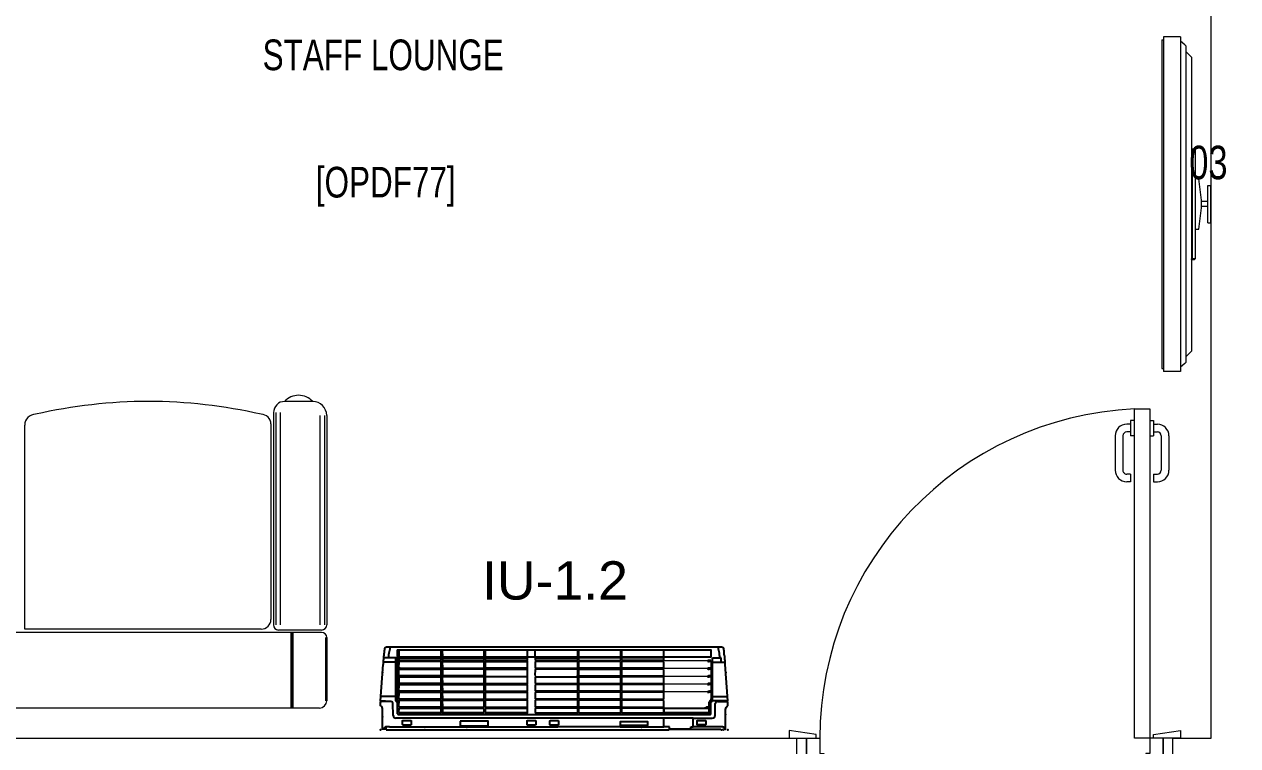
# Model space of a CAD drawing. Header units: millimetres. Extents: x -160614 to 59925, y -157025 to 0.
# Drawn here: x -66727 to -63562, y -96466 to -94583 of the extents above; entities that cross this region are included whole.
import ezdxf

# ---------------------------------------------------------------- set-up
doc = ezdxf.new("R2010")
doc.units = ezdxf.units.MM
doc.header["$LTSCALE"] = 8
doc.layers.get('0').update_dxf_attribs({"color": 9, "lineweight": 5})
for name, color, linetype, lineweight in [('72_EGR_BASE_TEXT', 9, 'Continuous', 5), ('72_EGR_EQP_TAG', 9, 'Continuous', 5), ('LOADING', 9, 'Continuous', 5), ('Walls', 9, 'Continuous', 5), ('Wooden Joinery', 9, 'Continuous', 5)]:
    doc.layers.add(name, color=color, linetype=linetype, lineweight=lineweight)
for name, color, linetype in [('A-EXH', 1, 'Continuous'), ('A-Wall-cmu-patt', 9, 'Continuous'), ('DVM_INDOOR', 9, 'Continuous'), ('DVM_UNIT_BP', 9, 'Continuous'), ('DVM_UNIT_DP', 9, 'Continuous'), ('DVM_UNIT_LP', 9, 'Continuous'), ('TME-NON MEDICAL FURNITURE', 9, 'Continuous')]:
    doc.layers.add(name, color=color, linetype=linetype)
doc.layers.get('0').off()
doc.layers.get('0').freeze()
doc.styles.add('ARIAL', font='arial.ttf')
doc.styles.add('X3G_ENTITY_257CFD', font='swisscl.ttf', dxfattribs={"height": 200})
doc.styles.add('X3G_ENTITY_9EC9', font='swisscl.ttf', dxfattribs={"height": 0.2})
doc.styles.add('X3G_ENTITY_9F38', font='swisscl.ttf', dxfattribs={"height": 0.2})

# ---------------------------------------------------------------- blocks, each defined once
blk = doc.blocks.new('mmmm')
at = {"layer": 'DVM_INDOOR', "color": 0}
for p, q in [((118.976, -9.253), (118.9859, -9.2529)), ((118.9859, -9.2529), (118.9859, -9.2549)), ((118.9859, -9.2549), (118.9879, -9.2548)), ((118.9859, -9.2775), (118.9859, -9.2549)), ((118.9879, -9.2529), (119.0741, -9.259)), ((118.9879, -9.2548), (118.9879, -9.2529)), ((118.9879, -9.2548), (118.9879, -9.2648)), ((118.9979, -9.2891), (118.9979, -9.2551)), ((118.9199, -9.2661), (118.9184, -9.2661)), ((118.9184, -9.2661), (118.9184, -9.938)), ((118.9199, -9.2661), (118.9254, -9.266)), ((118.9258, -9.2739), (118.9256, -9.2679)), ((118.9258, -9.2739), (118.9258, -9.6742)), ((118.9527, -9.283), (118.9809, -9.2825)), ((118.9859, -9.2648), (118.9879, -9.2648)), ((119.0795, -9.289), (119.0797, -9.2602)), ((119.09, -9.2892), (119.0901, -9.2615)), ((119.1145, -9.2751), (119.1107, -9.2751)), ((119.115, -10.0634), (119.1149, -9.2675)), ((118.9464, -9.9264), (118.9464, -9.2895)), ((118.9554, -9.2944), (118.9554, -10.0365)), ((118.9564, -9.2934), (118.9844, -9.2931)), ((118.9589, -9.3963), (118.9589, -9.2975)), ((118.9596, -9.2968), (118.9695, -9.2969)), ((118.9698, -9.2975), (118.9701, -9.3962)), ((118.9724, -9.3963), (118.9724, -9.2975)), ((118.9731, -9.2968), (118.9889, -9.2969)), ((118.9879, -9.2891), (119.09, -9.2892)), ((118.9892, -9.2891), (118.9895, -9.3961)), ((118.9893, -9.2923), (118.9925, -9.2923)), ((118.9919, -9.3963), (118.9919, -9.2975)), ((119.0073, -9.2923), (118.9924, -9.2923)), ((118.9926, -9.2968), (119.0073, -9.2969)), ((119.0077, -9.2975), (119.008, -9.3961)), ((119.008, -9.293), (119.0079, -9.2969)), ((119.0083, -9.301), (119.0098, -9.301)), ((119.0102, -9.293), (119.0102, -9.2961)), ((119.0102, -9.3963), (119.0102, -9.2975)), ((119.0255, -9.2923), (119.0107, -9.2923)), ((119.0109, -9.2968), (119.0256, -9.2969)), ((119.026, -9.2975), (119.0263, -9.3962)), ((119.0262, -9.293), (119.0262, -9.2969)), ((119.0265, -9.301), (119.0284, -9.301)), ((119.0287, -9.3963), (119.0287, -9.2975)), ((119.0288, -9.293), (119.0288, -9.2961)), ((119.0293, -9.2969), (119.0439, -9.2969)), ((119.044, -9.2923), (119.0294, -9.2923)), ((119.0445, -9.2975), (119.0446, -9.3962)), ((119.0446, -9.293), (119.0446, -9.2969)), ((119.045, -9.301), (119.0465, -9.301)), ((119.0469, -9.293), (119.0469, -9.2961)), ((119.047, -9.3963), (119.0471, -9.2971)), ((119.0624, -9.2923), (119.0474, -9.2923)), ((119.0476, -9.2968), (119.0621, -9.2968)), ((119.0628, -9.2975), (119.063, -9.3963)), ((119.0631, -9.293), (119.0631, -9.2969)), ((119.0634, -9.301), (119.065, -9.301)), ((119.0653, -9.293), (119.0653, -9.2961)), ((119.0657, -9.2975), (119.0654, -9.3962)), ((119.066, -9.2968), (119.0808, -9.2969)), ((119.0807, -9.2923), (119.0661, -9.2923)), ((119.0813, -9.3962), (119.0814, -9.2973)), ((119.0814, -9.293), (119.0814, -9.2969)), ((119.0817, -9.301), (119.0833, -9.301)), ((119.0836, -9.2975), (119.0834, -9.2993)), ((119.0838, -9.293), (119.0895, -9.293)), ((119.0838, -9.2961), (119.0838, -9.293)), ((119.0838, -9.2971), (119.0838, -9.2961)), ((119.0895, -9.2961), (119.0838, -9.2961)), ((119.0838, -9.3963), (119.0839, -9.297)), ((119.0843, -9.2968), (119.0886, -9.2968)), ((119.0894, -9.2975), (119.0894, -9.2892)), ((119.0894, -9.2975), (119.0895, -9.3962)), ((119.0925, -9.2969), (119.1069, -9.2969)), ((118.9596, -9.3969), (118.9694, -9.3969)), ((118.9731, -9.3969), (118.9888, -9.3968)), ((118.9926, -9.3969), (119.0073, -9.3968)), ((119.0109, -9.3969), (119.0256, -9.3968)), ((119.0294, -9.3969), (119.0439, -9.3968)), ((119.0477, -9.3969), (119.0623, -9.3969)), ((119.0661, -9.3969), (119.0807, -9.3968)), ((119.0845, -9.3969), (119.0888, -9.3969)), ((119.093, -9.3969), (119.1074, -9.3968)), ((118.9589, -9.4983), (118.9589, -9.4003)), ((118.9694, -9.3998), (118.9596, -9.3998)), ((118.9701, -9.4005), (118.9701, -9.4982)), ((118.9724, -9.4005), (118.9724, -9.4982)), ((118.9888, -9.3997), (118.9731, -9.3998)), ((118.9895, -9.4003), (118.9895, -9.4982)), ((118.9919, -9.4005), (118.9919, -9.4982)), ((119.0073, -9.3997), (118.9926, -9.3998)), ((119.008, -9.4003), (119.008, -9.4982)), ((119.0102, -9.4005), (119.0103, -9.4982)), ((119.0256, -9.3997), (119.0109, -9.3998)), ((119.0263, -9.4003), (119.0263, -9.4982)), ((119.0287, -9.4005), (119.0287, -9.4982)), ((119.0439, -9.3997), (119.0294, -9.3998)), ((119.0446, -9.4983), (119.0446, -9.4003)), ((119.047, -9.4982), (119.047, -9.4005)), ((119.0623, -9.3998), (119.0477, -9.3998)), ((119.063, -9.4984), (119.063, -9.4004)), ((119.0654, -9.4005), (119.0654, -9.4982)), ((119.0807, -9.3997), (119.0661, -9.3998)), ((119.0814, -9.4003), (119.0813, -9.4983)), ((119.0837, -9.4982), (119.0838, -9.4005)), ((119.0888, -9.3998), (119.0845, -9.3998)), ((119.0895, -9.4004), (119.0894, -9.4983)), ((119.1074, -9.3997), (119.093, -9.3998)), ((118.9589, -9.6014), (118.9589, -9.5025)), ((118.9596, -9.4989), (118.9694, -9.4989)), ((118.9694, -9.5018), (118.9596, -9.5018)), ((118.9701, -9.5025), (118.9701, -9.6015)), ((118.9724, -9.5025), (118.9724, -9.6014)), ((118.9731, -9.4989), (118.9888, -9.4988)), ((118.9888, -9.5017), (118.9731, -9.5018)), ((118.9895, -9.5023), (118.9896, -9.6014)), ((118.9919, -9.5025), (118.9919, -9.6014)), ((118.9926, -9.4989), (119.0073, -9.4988)), ((119.0073, -9.5017), (118.9926, -9.5018)), ((119.008, -9.5023), (119.008, -9.6014)), ((119.0102, -9.5025), (119.0103, -9.6014)), ((119.0109, -9.4989), (119.0256, -9.4988)), ((119.0256, -9.5017), (119.0109, -9.5018)), ((119.0263, -9.5023), (119.0262, -9.6014)), ((119.0287, -9.5025), (119.0288, -9.6014)), ((119.0294, -9.4989), (119.0439, -9.4988)), ((119.0439, -9.5017), (119.0294, -9.5018)), ((119.0447, -9.6014), (119.0446, -9.5023)), ((119.0477, -9.4989), (119.0623, -9.4989)), ((119.0622, -9.5017), (119.0478, -9.5018)), ((119.0629, -9.5023), (119.0629, -9.6013)), ((119.0654, -9.6014), (119.0654, -9.5025)), ((119.0661, -9.4989), (119.0806, -9.4989)), ((119.0806, -9.5017), (119.0661, -9.5018)), ((119.0813, -9.5023), (119.0813, -9.6015)), ((119.0837, -9.5024), (119.0838, -9.6015)), ((119.0844, -9.4988), (119.0887, -9.4988)), ((119.0887, -9.5017), (119.0844, -9.5017)), ((119.0894, -9.5023), (119.0894, -9.6013)), ((119.093, -9.4989), (119.1074, -9.4988)), ((119.1077, -9.5019), (119.093, -9.5018)), ((118.9589, -9.6214), (118.9589, -9.7204)), ((118.9596, -9.602), (118.9694, -9.602)), ((118.9596, -9.6208), (118.9694, -9.6208)), ((118.9701, -9.7204), (118.9701, -9.6214)), ((118.9701, -9.7204), (118.9701, -9.6214)), ((118.9724, -9.7204), (118.9724, -9.6215)), ((118.9731, -9.6021), (118.9888, -9.602)), ((118.9731, -9.6208), (118.9888, -9.6208)), ((118.9895, -9.7206), (118.9896, -9.6215)), ((118.9919, -9.7204), (118.9919, -9.6215)), ((118.9926, -9.6021), (119.0073, -9.602)), ((118.9926, -9.6208), (119.0073, -9.6209)), ((119.008, -9.7205), (119.008, -9.6214)), ((119.0102, -9.7204), (119.0103, -9.6215)), ((119.011, -9.602), (119.0255, -9.602)), ((119.011, -9.6208), (119.0255, -9.6209)), ((119.0263, -9.7205), (119.0262, -9.6215)), ((119.0288, -9.6214), (119.0287, -9.7204)), ((119.0295, -9.6021), (119.044, -9.602)), ((119.0295, -9.6208), (119.044, -9.6208)), ((119.0447, -9.6214), (119.0446, -9.7205)), ((119.0478, -9.6021), (119.0623, -9.6021)), ((119.0478, -9.6207), (119.0623, -9.6208)), ((119.0629, -9.7205), (119.0629, -9.6215)), ((119.0654, -9.6214), (119.0654, -9.7203)), ((119.0661, -9.6021), (119.0807, -9.602)), ((119.0661, -9.6208), (119.0807, -9.6208)), ((119.0813, -9.7205), (119.0813, -9.6214)), ((119.0837, -9.7204), (119.0838, -9.6214)), ((119.0845, -9.6021), (119.0887, -9.6021)), ((119.0845, -9.6208), (119.0887, -9.6208)), ((119.0894, -9.7205), (119.0894, -9.6215)), ((119.0929, -9.6023), (119.1074, -9.6022)), ((119.0929, -9.6206), (119.1074, -9.6206)), ((118.9258, -9.8224), (118.9258, -9.6742)), ((118.9589, -9.7246), (118.9589, -9.8225)), ((118.9694, -9.7211), (118.9596, -9.7211)), ((118.9596, -9.7239), (118.9694, -9.7239)), ((118.9701, -9.8224), (118.9701, -9.7246)), ((118.9701, -9.8224), (118.9701, -9.7246)), ((118.9724, -9.8224), (118.9724, -9.7246)), ((118.9888, -9.7211), (118.9731, -9.7211)), ((118.9731, -9.7239), (118.9888, -9.724)), ((118.9895, -9.8226), (118.9895, -9.7247)), ((118.9919, -9.8224), (118.9919, -9.7246)), ((119.0073, -9.7211), (118.9926, -9.7211)), ((118.9926, -9.7239), (119.0073, -9.724)), ((119.008, -9.8225), (119.008, -9.7246)), ((119.0102, -9.8224), (119.0103, -9.7246)), ((119.0256, -9.7211), (119.0109, -9.7211)), ((119.0109, -9.7239), (119.0256, -9.724)), ((119.0263, -9.8225), (119.0263, -9.7246)), ((119.0287, -9.7246), (119.0287, -9.8224)), ((119.0439, -9.7211), (119.0294, -9.7211)), ((119.0294, -9.7239), (119.0439, -9.724)), ((119.0446, -9.7245), (119.0446, -9.8225)), ((119.047, -9.7246), (119.047, -9.8224)), ((119.0477, -9.7239), (119.0623, -9.7239)), ((119.0622, -9.7211), (119.0478, -9.7211)), ((119.063, -9.7245), (119.063, -9.8224)), ((119.0654, -9.8224), (119.0654, -9.7246)), ((119.0806, -9.7211), (119.0661, -9.721)), ((119.0661, -9.7239), (119.0806, -9.724)), ((119.0814, -9.8225), (119.0813, -9.7245)), ((119.0837, -9.7246), (119.0838, -9.8224)), ((119.0887, -9.7211), (119.0844, -9.7211)), ((119.0844, -9.724), (119.0887, -9.724)), ((119.0895, -9.8224), (119.0894, -9.7246)), ((119.1077, -9.721), (119.093, -9.7211)), ((119.093, -9.7239), (119.1074, -9.724)), ((118.9184, -9.7858), (118.9184, -9.9307)), ((118.9258, -9.8224), (118.9258, -9.9264)), ((118.9589, -9.8266), (118.9589, -9.9253)), ((118.9694, -9.8231), (118.9596, -9.8231)), ((118.9596, -9.8259), (118.9694, -9.8259)), ((118.9698, -9.9253), (118.9701, -9.8266)), ((118.9698, -9.9253), (118.9701, -9.8266)), ((118.9724, -9.8266), (118.9724, -9.9253)), ((118.9888, -9.8231), (118.9731, -9.8231)), ((118.9731, -9.8259), (118.9888, -9.826)), ((118.9893, -9.9251), (118.9895, -9.8267)), ((118.9919, -9.8266), (118.992, -9.9251)), ((119.0073, -9.8231), (118.9926, -9.8231)), ((118.9926, -9.8259), (119.0073, -9.826)), ((119.0078, -9.9252), (119.008, -9.8267)), ((119.0102, -9.8266), (119.0104, -9.9251)), ((119.0256, -9.8231), (119.0109, -9.8231)), ((119.0109, -9.8259), (119.0256, -9.826)), ((119.026, -9.9251), (119.0263, -9.8266)), ((119.0287, -9.8266), (119.0288, -9.9251)), ((119.0439, -9.8232), (119.0294, -9.8231)), ((119.0294, -9.8259), (119.0439, -9.826)), ((119.0445, -9.9251), (119.0446, -9.8266)), ((119.047, -9.8266), (119.0472, -9.9251)), ((119.0623, -9.823), (119.0477, -9.8231)), ((119.0477, -9.8259), (119.0623, -9.8259)), ((119.0628, -9.9252), (119.063, -9.8266)), ((119.0657, -9.9253), (119.0654, -9.8266)), ((119.0807, -9.8232), (119.0661, -9.8231)), ((119.0661, -9.8259), (119.0807, -9.8261)), ((119.0812, -9.9251), (119.0813, -9.8266)), ((119.0839, -9.9251), (119.0838, -9.8265)), ((119.0888, -9.8231), (119.0845, -9.8231)), ((119.0845, -9.8259), (119.0888, -9.826)), ((119.0894, -9.9252), (119.0895, -9.8266)), ((119.1074, -9.8232), (119.093, -9.8231)), ((119.093, -9.8259), (119.1074, -9.826)), ((118.9184, -9.938), (118.9209, -9.9396)), ((118.9199, -9.9389), (118.9199, -10.0614)), ((118.9209, -9.9394), (118.9256, -9.9393)), ((118.9209, -9.9394), (118.9209, -9.9899)), ((118.9256, -9.9393), (118.9256, -9.9264)), ((118.9256, -9.9264), (118.9464, -9.9264)), ((118.9464, -9.9955), (118.9464, -9.9264)), ((118.9589, -10.0333), (118.9589, -9.9253)), ((118.9589, -9.9267), (118.9702, -9.9267)), ((118.9596, -9.926), (118.9695, -9.9259)), ((118.9702, -9.9267), (118.9702, -10.0334)), ((118.9731, -9.9262), (118.9886, -9.9258)), ((118.9927, -9.9258), (119.0075, -9.9258)), ((119.0111, -9.9258), (119.0253, -9.9258)), ((119.0296, -9.9258), (119.0437, -9.9258)), ((119.0478, -9.9258), (119.0621, -9.9258)), ((119.0664, -9.9258), (119.0805, -9.926)), ((119.0846, -9.9258), (119.0887, -9.9258)), ((119.0925, -9.9259), (119.1069, -9.9259)), ((118.9209, -9.9899), (118.9256, -9.99)), ((118.9256, -9.99), (118.9256, -9.9954)), ((118.9256, -9.9954), (118.9464, -9.9955)), ((118.9258, -10.0638), (118.9258, -9.9954)), ((118.9464, -9.9955), (118.9464, -10.0413)), ((118.9702, -10.0341), (118.9701, -10.0295)), ((118.9705, -10.0254), (118.9722, -10.0254)), ((118.9724, -10.0341), (118.9724, -10.0303)), ((119.008, -10.0377), (119.0079, -10.0339)), ((119.0083, -10.0297), (119.0098, -10.0297)), ((119.0262, -10.0377), (119.0262, -10.0339)), ((119.0265, -10.0297), (119.0284, -10.0297)), ((119.0446, -10.0377), (119.0446, -10.0339)), ((119.045, -10.0297), (119.0465, -10.0297)), ((119.0631, -10.0377), (119.0631, -10.0339)), ((119.0634, -10.0297), (119.065, -10.0297)), ((119.0814, -10.0377), (119.0814, -10.0339)), ((119.0817, -10.0297), (119.0833, -10.0297)), ((118.9527, -10.0478), (118.9809, -10.0483)), ((118.9564, -10.0375), (118.9844, -10.0377)), ((118.9596, -10.034), (118.9695, -10.0341)), ((118.9695, -10.0341), (118.9731, -10.0341)), ((118.9731, -10.0341), (118.9844, -10.0342)), ((118.9859, -10.0533), (118.9859, -10.0765)), ((118.9879, -10.0418), (119.09, -10.0416)), ((118.9879, -10.0533), (118.9879, -10.0418)), ((118.9879, -10.076), (118.9879, -10.0533)), ((118.9893, -10.0384), (118.9925, -10.0384)), ((119.0073, -10.0384), (118.9924, -10.0384)), ((118.9979, -10.0418), (118.9979, -10.0758)), ((119.0073, -10.0385), (119.0109, -10.0385)), ((119.0102, -10.0377), (119.0102, -10.0347)), ((119.0255, -10.0384), (119.0107, -10.0384)), ((119.0288, -10.0377), (119.0288, -10.0347)), ((119.044, -10.0384), (119.0294, -10.0384)), ((119.0469, -10.0377), (119.0469, -10.0347)), ((119.0624, -10.0384), (119.0474, -10.0384)), ((119.0653, -10.0377), (119.0653, -10.0347)), ((119.0807, -10.0384), (119.0661, -10.0384)), ((119.0795, -10.0418), (119.0795, -10.0667)), ((119.0795, -10.0626), (119.0896, -10.062)), ((119.0836, -10.0377), (119.0836, -10.0347)), ((119.0896, -10.062), (119.09, -10.0596)), ((119.09, -10.0416), (119.09, -10.0596)), ((119.09, -10.0596), (119.0972, -10.0587)), ((119.1107, -10.0558), (119.1145, -10.0557)), ((118.9184, -10.0667), (118.9184, -10.0642)), ((118.9209, -10.0704), (118.9192, -10.0688)), ((118.9212, -10.0704), (118.9212, -10.0729)), ((118.976, -10.0778), (118.9859, -10.0779)), ((118.9859, -10.076), (118.9879, -10.076)), ((118.9859, -10.0779), (118.9859, -10.076)), ((118.9879, -10.0779), (119.0741, -10.0719)), ((118.9879, -10.076), (118.9879, -10.0779)), ((119.0795, -10.0667), (119.0797, -10.0707))]:
    blk.add_line(p, q, dxfattribs=at)
at = {"layer": 'DVM_INDOOR', "color": 0, "lineweight": 0}
for p, q in [((119.0091, -10.0297), (119.0091, -9.9253)), ((119.0275, -10.0297), (119.0275, -9.9253)), ((119.0458, -10.0297), (119.0458, -9.9253)), ((119.0642, -10.0297), (119.0642, -9.9253)), ((119.0825, -10.0297), (119.0825, -9.9253))]:
    blk.add_line(p, q, dxfattribs=at)
at = {"layer": 'DVM_INDOOR', "color": 0}
for points in [[(118.9199, -9.2661), (118.9199, -9.2579), (118.9672, -9.2579, 0.126177), (118.972, -9.2567, 0.12288), (118.9756, -9.2534, -0.148162), (118.976, -9.253, 0.963175)], [(118.9301, -9.3246), (118.9301, -9.3064, -0.402614), (118.9312, -9.3052), (118.9397, -9.3052, -0.444927), (118.9409, -9.3064), (118.9409, -9.3246, -0.414234), (118.9397, -9.3257), (118.9312, -9.3257, -0.442551), (118.9301, -9.3246)], [(119.0922, -9.2933), (119.0922, -10.0375, 0.416565), (119.0933, -10.0386), (119.107, -10.0386, 0.414175), (119.1081, -10.0375), (119.1081, -9.2933, 0.414221), (119.107, -9.2923), (119.0933, -9.2923, 0.410074), (119.0922, -9.2933, 0.410074)], [(118.9301, -9.6205), (118.9301, -9.6023, -0.402614), (118.9312, -9.6012), (118.9397, -9.6012, -0.444927), (118.9409, -9.6023), (118.9409, -9.6205, -0.414234), (118.9397, -9.6217), (118.9312, -9.6217, -0.442551), (118.9301, -9.6205)], [(118.9299, -9.6744), (118.9299, -9.6565, -0.414214), (118.9314, -9.6549), (118.9393, -9.6549, -0.414209), (118.9409, -9.6565), (118.9409, -9.6744, -0.414214), (118.9393, -9.6759), (118.9314, -9.6759, -0.414219), (118.9299, -9.6744, 0.000008)], [(118.9303, -10.0245), (118.9303, -10.0063, -0.402614), (118.9314, -10.0052), (118.9399, -10.0052, -0.444927), (118.9411, -10.0063), (118.9411, -10.0245, -0.414234), (118.9399, -10.0257), (118.9314, -10.0257, -0.442551), (118.9303, -10.0245)], [(118.9199, -10.0694), (118.9199, -10.0729), (118.9672, -10.0729, -0.126177), (118.972, -10.0741, -0.12288), (118.9756, -10.0775, 0.141469), (118.976, -10.0778)]]:
    blk.add_lwpolyline(points, format="xyb", dxfattribs=at)
for points in [[(118.9394, -9.4424), (118.9279, -9.4424), (118.9279, -9.5084), (118.9394, -9.5084), (118.9394, -9.4424)], [(118.9294, -9.8234), (118.9384, -9.8234), (118.9384, -9.8875), (118.9288, -9.8875), (118.9288, -9.8234), (118.9294, -9.8234)]]:
    blk.add_lwpolyline(points, dxfattribs=at)
for centre, radius, start, end in [((118.9205, -9.2649), 0.00455, 45.592, 97.4615), ((118.9171, -9.2669), 0.00836, 6.8563, 39.8032), ((118.9129, -9.2679), 0.0127, 359.9693, 8.9907), ((118.9529, -9.2895), 0.0065, 91, 180), ((118.9809, -9.2775), 0.005, 270.9997, 0.0003), ((119.0737, -9.2806), 0.0216, 73.7089, 88.9315), ((119.168, -8.14), 1.1233, 265.4925, 266.2639), ((119.0697, -9.4707), 0.2004, 82.0967, 84.2913), ((119.082, -9.5193), 0.2587, 83.9088, 87.1481), ((119.0894, -9.3405), 0.0688, 71.9785, 83.5049), ((119.1094, -9.2677), 0.00561, 2.2363, 89.2683), ((118.9564, -9.2944), 0.001, 90.4983, 180.0001), ((118.9596, -9.2975), 0.00069, 89.1505, 180.3497), ((118.9691, -9.2976), 0.00071, 0.7783, 60.0916), ((118.9731, -9.2975), 0.00069, 89.1505, 180.3497), ((118.9843, -9.2916), 0.00153, 270.9361, 8.4075), ((118.9879, -9.2911), 0.00202, 90.261, 186.5127), ((118.9885, -9.2975), 0.00071, 0.7783, 60.0916), ((118.9926, -9.2975), 0.00069, 89.1505, 180.3497), ((119.0073, -9.293), 0.00069, 359.1823, 89.6277), ((119.007, -9.2975), 0.00071, 0.7783, 60.0916), ((119.0427, -9.2948), 0.0348, 183.3813, 187.2101), ((119.005, -9.3001), 0.0033, 358.4879, 15.9436), ((119.0335, -9.3), 0.0253, 180.2932, 182.236), ((119.0203, -9.3008), 0.0105, 171.697, 181.0717), ((118.9994, -9.2969), 0.0108, 347.004, 4.1898), ((119.0109, -9.293), 0.000701, 103.0528, 180.0438), ((119.0109, -9.2975), 0.00069, 89.1505, 180.3497), ((119.0255, -9.293), 0.00069, 359.1823, 89.6277), ((119.0253, -9.2975), 0.00071, 0.7783, 60.0916), ((119.0252, -9.2975), 0.00071, 0.7783, 60.0916), ((119.061, -9.2948), 0.0348, 183.3813, 187.2101), ((119.0232, -9.3001), 0.0033, 358.4879, 15.9436), ((119.0518, -9.3), 0.0253, 180.2932, 182.236), ((119.0389, -9.3008), 0.0105, 171.697, 181.0717), ((119.018, -9.2969), 0.0108, 347.004, 4.1898), ((119.0295, -9.293), 0.000701, 103.0528, 180.0438), ((119.0295, -9.2975), 0.00069, 89.1505, 180.3497), ((119.0439, -9.2975), 0.000596, 357.8507, 94.9045), ((119.0439, -9.293), 0.00069, 359.1823, 89.6277), ((119.0794, -9.2948), 0.0348, 183.3813, 187.2101), ((119.0417, -9.3001), 0.0033, 358.4879, 15.9436), ((119.0702, -9.3), 0.0253, 180.2932, 182.236), ((119.057, -9.3008), 0.0105, 171.697, 181.0717), ((119.0361, -9.2969), 0.0108, 347.004, 4.1898), ((119.0476, -9.293), 0.000701, 103.0528, 180.0438), ((119.0476, -9.2975), 0.00069, 89.1505, 180.3497), ((119.0621, -9.2975), 0.000694, 359.4649, 88.8459), ((119.0624, -9.2975), 0.000596, 357.8507, 94.9045), ((119.0624, -9.293), 0.00069, 359.1823, 89.6277), ((119.0978, -9.2948), 0.0348, 183.3813, 187.2101), ((119.0601, -9.3001), 0.0033, 358.4879, 15.9436), ((119.0887, -9.3), 0.0253, 180.2932, 182.236), ((119.0754, -9.3008), 0.0105, 171.697, 181.0717), ((119.0546, -9.2969), 0.0108, 347.004, 4.1898), ((119.066, -9.293), 0.000701, 103.0528, 180.0438), ((119.066, -9.2975), 0.00069, 89.1505, 180.3497), ((119.0663, -9.2975), 0.000621, 79.5705, 188.1736), ((119.0807, -9.293), 0.00069, 359.1823, 89.6277), ((119.0808, -9.2975), 0.000596, 357.8507, 94.9045), ((119.1161, -9.2948), 0.0348, 183.3813, 187.2101), ((119.0784, -9.3001), 0.0033, 358.4879, 15.9436), ((119.107, -9.3), 0.0253, 180.2932, 182.236), ((119.0937, -9.3008), 0.0105, 171.697, 181.0717), ((119.0843, -9.2975), 0.00069, 89.1505, 180.3497), ((119.0887, -9.2975), 0.000669, 356.355, 100.698), ((119.0926, -9.2973), 0.000346, 93.4268, 172.5174), ((119.107, -9.2978), 0.000875, 349.6348, 100.4326), ((118.9596, -9.3962), 0.0007, 185.5752, 270.0175), ((118.9694, -9.3962), 0.000701, 270.4471, 350.0993), ((118.9731, -9.3962), 0.0007, 185.5752, 270.0175), ((118.9888, -9.3961), 0.000701, 270.4471, 350.0993), ((118.9926, -9.3962), 0.0007, 185.5752, 270.0175), ((119.0073, -9.3961), 0.000701, 270.4471, 350.0993), ((119.0109, -9.3962), 0.0007, 185.5752, 270.0175), ((119.0256, -9.3961), 0.000701, 270.4471, 350.0993), ((119.0294, -9.3962), 0.0007, 185.5752, 270.0175), ((119.0439, -9.3961), 0.000701, 270.4471, 350.0993), ((119.0477, -9.3962), 0.0007, 185.5752, 270.0175), ((119.0623, -9.3962), 0.000702, 270.4596, 355.78), ((119.0661, -9.3962), 0.0007, 185.5752, 270.0175), ((119.0807, -9.3961), 0.000701, 270.4471, 350.0993), ((119.0845, -9.3962), 0.0007, 185.5752, 270.0175), ((119.0888, -9.3962), 0.000701, 270.4471, 350.0993), ((119.093, -9.3961), 0.000782, 194.2991, 276.1126), ((119.1074, -9.3961), 0.000701, 270.4471, 350.0993), ((118.9596, -9.4005), 0.0007, 89.9616, 179.9565), ((118.9694, -9.4005), 0.0007, 5.6771, 86.5518), ((118.9731, -9.4005), 0.0007, 89.9616, 179.9565), ((118.9888, -9.4004), 0.0007, 5.6771, 86.5518), ((118.9926, -9.4005), 0.0007, 89.9616, 179.9565), ((119.0073, -9.4004), 0.0007, 5.6771, 86.5518), ((119.0109, -9.4005), 0.0007, 89.9616, 179.9565), ((119.0256, -9.4004), 0.0007, 5.6771, 86.5518), ((119.0294, -9.4005), 0.0007, 89.9616, 179.9565), ((119.0439, -9.4004), 0.0007, 5.6771, 86.5518), ((119.0477, -9.4005), 0.0007, 89.9616, 179.9565), ((119.0623, -9.4005), 0.0007, 5.6771, 86.5518), ((119.0661, -9.4005), 0.0007, 89.9616, 179.9565), ((119.0807, -9.4004), 0.0007, 5.6771, 86.5518), ((119.0845, -9.4005), 0.0007, 89.9616, 179.9565), ((119.0888, -9.4005), 0.0007, 5.6771, 86.5518), ((119.0929, -9.4005), 0.0007, 78.96, 187.6274), ((119.1074, -9.4004), 0.0007, 5.6771, 86.5518), ((118.9596, -9.4982), 0.0007, 185.5752, 270.0175), ((118.9596, -9.5025), 0.0007, 89.9616, 179.9565), ((118.9694, -9.4982), 0.000701, 270.4471, 350.0993), ((118.9694, -9.5025), 0.0007, 5.6771, 86.5518), ((118.9731, -9.4982), 0.0007, 185.5752, 270.0175), ((118.9731, -9.5025), 0.0007, 89.9616, 179.9565), ((118.9888, -9.4981), 0.000701, 270.4471, 350.0993), ((118.9888, -9.5024), 0.0007, 5.6771, 86.5518), ((118.9925, -9.4983), 0.000619, 174.0491, 272.9554), ((118.9926, -9.5025), 0.0007, 89.9616, 179.9565), ((119.0073, -9.4981), 0.000701, 270.4471, 350.0993), ((119.0073, -9.5024), 0.0007, 5.6771, 86.5518), ((119.0109, -9.5025), 0.0007, 89.9616, 179.9565), ((119.0109, -9.4983), 0.000619, 174.0491, 272.9554), ((119.0256, -9.4981), 0.000701, 270.4471, 350.0993), ((119.0256, -9.5024), 0.0007, 5.6771, 86.5518), ((119.0293, -9.4983), 0.000619, 174.0491, 272.9554), ((119.0294, -9.5025), 0.0007, 89.9616, 179.9565), ((119.0439, -9.4981), 0.000701, 270.4471, 350.0993), ((119.0439, -9.5024), 0.0007, 5.6771, 86.5518), ((119.0476, -9.4983), 0.000619, 174.0491, 272.9554), ((119.0478, -9.5025), 0.0007, 89.9616, 179.9565), ((119.0622, -9.5024), 0.0007, 5.6771, 86.5518), ((119.0623, -9.4982), 0.000701, 270.4471, 350.0993), ((119.0661, -9.4983), 0.000619, 174.0491, 272.9554), ((119.0661, -9.5025), 0.0007, 89.9616, 179.9565), ((119.0806, -9.4982), 0.000701, 270.4471, 350.0993), ((119.0806, -9.5024), 0.0007, 5.6771, 86.5518), ((119.0844, -9.4981), 0.0007, 185.5752, 270.0175), ((119.0844, -9.5024), 0.0007, 89.9616, 179.9565), ((119.0887, -9.4981), 0.000701, 270.4471, 350.0993), ((119.0887, -9.5024), 0.0007, 5.6771, 86.5518), ((119.093, -9.4981), 0.000782, 194.2991, 276.1126), ((119.0929, -9.5025), 0.0007, 78.96, 187.6274), ((118.9596, -9.6013), 0.0007, 185.5752, 270.0175), ((119.0073, -9.6013), 0.000701, 270.4471, 350.0993), ((119.011, -9.6013), 0.0007, 185.5752, 270.0175), ((119.0255, -9.6013), 0.000701, 270.4471, 350.0993), ((119.0885, -9.6012), 0.000912, 284.0068, 353.5205), ((118.9596, -9.6215), 0.0007, 89.9825, 174.4248), ((118.9694, -9.6013), 0.000701, 270.4471, 350.0993), ((118.9694, -9.6215), 0.000701, 9.9007, 89.5529), ((118.9694, -9.6215), 0.000701, 9.9007, 89.5529), ((118.9731, -9.6014), 0.0007, 185.5752, 270.0175), ((118.9731, -9.6215), 0.0007, 89.9825, 174.4248), ((118.9888, -9.6013), 0.000701, 270.4471, 350.0993), ((118.9888, -9.6215), 0.000701, 9.9007, 89.5529), ((118.9926, -9.6014), 0.0007, 185.5752, 270.0175), ((118.9926, -9.6215), 0.0007, 89.9825, 174.4248), ((119.0073, -9.6216), 0.000701, 9.9007, 89.5529), ((119.011, -9.6215), 0.0007, 89.9825, 174.4248), ((119.0255, -9.6216), 0.000701, 9.9007, 89.5529), ((119.0295, -9.6014), 0.0007, 185.5752, 270.0175), ((119.0295, -9.6215), 0.0007, 89.9825, 174.4248), ((119.044, -9.6013), 0.000701, 270.4471, 350.0993), ((119.044, -9.6215), 0.000701, 9.9007, 89.5529), ((119.0478, -9.6014), 0.0007, 185.5752, 270.0175), ((119.0478, -9.6214), 0.0007, 89.9825, 174.4248), ((119.0623, -9.6014), 0.000701, 270.4471, 350.0993), ((119.0623, -9.6215), 0.000701, 9.9007, 89.5529), ((119.0661, -9.6014), 0.0007, 185.5752, 270.0175), ((119.0661, -9.6215), 0.0007, 89.9825, 174.4248), ((119.0807, -9.6014), 0.000657, 269.0568, 351.3167), ((119.0807, -9.6215), 0.000657, 8.6833, 90.9432), ((119.0845, -9.6014), 0.0007, 185.5752, 270.0175), ((119.0845, -9.6215), 0.0007, 89.9825, 174.4248), ((119.0885, -9.6216), 0.000912, 6.4795, 75.9932), ((119.0929, -9.6016), 0.0007, 185.5752, 270.0175), ((119.0929, -9.6213), 0.0007, 89.9825, 174.4248), ((118.9596, -9.7204), 0.0007, 180.0435, 270.0384), ((118.9596, -9.7246), 0.0007, 89.9825, 174.4248), ((118.9694, -9.7246), 0.000701, 9.9007, 89.5529), ((118.9694, -9.7246), 0.000701, 9.9007, 89.5529), ((118.9694, -9.7204), 0.0007, 273.4482, 354.3229), ((118.9694, -9.7204), 0.0007, 273.4482, 354.3229), ((118.9731, -9.7204), 0.0007, 180.0435, 270.0384), ((118.9731, -9.7246), 0.0007, 89.9825, 174.4248), ((118.9888, -9.7247), 0.000701, 9.9007, 89.5529), ((118.9888, -9.7204), 0.0007, 273.4482, 354.3229), ((118.9926, -9.7204), 0.0007, 180.0435, 270.0384), ((118.9925, -9.7246), 0.000619, 87.0446, 185.9509), ((119.0073, -9.7204), 0.0007, 273.4482, 354.3229), ((119.0073, -9.7247), 0.000701, 9.9007, 89.5529), ((119.0109, -9.7204), 0.0007, 180.0435, 270.0384), ((119.0109, -9.7246), 0.000619, 87.0446, 185.9509), ((119.0256, -9.7247), 0.000701, 9.9007, 89.5529), ((119.0256, -9.7204), 0.0007, 273.4482, 354.3229), ((119.0294, -9.7204), 0.0007, 180.0435, 270.0384), ((119.0293, -9.7246), 0.000619, 87.0446, 185.9509), ((119.0439, -9.7204), 0.0007, 273.4482, 354.3229), ((119.0439, -9.7247), 0.000701, 9.9007, 89.5529), ((119.0476, -9.7246), 0.000619, 87.0446, 185.9509), ((119.0478, -9.7204), 0.0007, 180.0435, 270.0384), ((119.0622, -9.7204), 0.0007, 273.4482, 354.3229), ((119.0623, -9.7246), 0.000701, 9.9007, 89.5529), ((119.0661, -9.7203), 0.0007, 180.0435, 270.0384), ((119.0661, -9.7245), 0.000619, 87.0446, 185.9509), ((119.0806, -9.7247), 0.000701, 9.9007, 89.5529), ((119.0806, -9.7204), 0.0007, 273.4482, 354.3229), ((119.0844, -9.7204), 0.0007, 180.0435, 270.0384), ((119.0844, -9.7247), 0.0007, 89.9825, 174.4248), ((119.0887, -9.7204), 0.0007, 273.4482, 354.3229), ((119.0887, -9.7247), 0.000701, 9.9007, 89.5529), ((119.0929, -9.7204), 0.0007, 172.3726, 281.04), ((119.093, -9.7247), 0.000782, 83.8874, 165.7009), ((118.9596, -9.8224), 0.0007, 180.0435, 270.0384), ((118.9596, -9.8266), 0.0007, 89.9825, 174.4248), ((118.9694, -9.8266), 0.000701, 9.9007, 89.5529), ((118.9694, -9.8266), 0.000701, 9.9007, 89.5529), ((118.9694, -9.8224), 0.0007, 273.4482, 354.3229), ((118.9694, -9.8224), 0.0007, 273.4482, 354.3229), ((118.9731, -9.8224), 0.0007, 180.0435, 270.0384), ((118.9731, -9.8266), 0.0007, 89.9825, 174.4248), ((118.9888, -9.8267), 0.000701, 9.9007, 89.5529), ((118.9888, -9.8224), 0.0007, 273.4482, 354.3229), ((118.9926, -9.8224), 0.0007, 180.0435, 270.0384), ((118.9926, -9.8266), 0.0007, 89.9825, 174.4248), ((119.0073, -9.8224), 0.0007, 273.4482, 354.3229), ((119.0073, -9.8267), 0.000701, 9.9007, 89.5529), ((119.0109, -9.8224), 0.0007, 180.0435, 270.0384), ((119.0109, -9.8266), 0.0007, 89.9825, 174.4248), ((119.0256, -9.8267), 0.000701, 9.9007, 89.5529), ((119.0256, -9.8224), 0.0007, 273.4482, 354.3229), ((119.0294, -9.8224), 0.0007, 180.0435, 270.0384), ((119.0294, -9.8266), 0.0007, 89.9825, 174.4248), ((119.0439, -9.8224), 0.0007, 273.4482, 354.3229), ((119.0439, -9.8267), 0.000701, 9.9007, 89.5529), ((119.0477, -9.8224), 0.0007, 180.0435, 270.0384), ((119.0477, -9.8266), 0.0007, 89.9825, 174.4248), ((119.0623, -9.8223), 0.0007, 273.4482, 354.3229), ((119.0623, -9.8266), 0.000702, 4.22, 89.5404), ((119.0661, -9.8224), 0.0007, 180.0435, 270.0384), ((119.0661, -9.8266), 0.0007, 89.9825, 174.4248), ((119.0807, -9.8225), 0.0007, 273.4482, 354.3229), ((119.0807, -9.8268), 0.000701, 9.9007, 89.5529), ((119.0845, -9.8224), 0.0007, 180.0435, 270.0384), ((119.0845, -9.8266), 0.0007, 89.9825, 174.4248), ((119.0888, -9.8224), 0.0007, 273.4482, 354.3229), ((119.0888, -9.8267), 0.000701, 9.9007, 89.5529), ((119.0929, -9.8224), 0.0007, 172.3726, 281.04), ((119.093, -9.8267), 0.000782, 83.8874, 165.7009), ((118.9596, -9.9253), 0.00069, 179.6503, 270.8495), ((118.9691, -9.9253), 0.00071, 299.9084, 359.2217), ((118.9691, -9.9253), 0.00071, 299.9084, 359.2217), ((118.9731, -9.9253), 0.00069, 179.6503, 270.8495), ((118.9885, -9.9251), 0.000761, 286.7477, 357.8112), ((118.9927, -9.9251), 0.00069, 179.6503, 270.8495), ((119.0111, -9.9251), 0.00069, 179.6503, 270.8495), ((119.0254, -9.9253), 0.000571, 256.15, 14.8163), ((119.0295, -9.9251), 0.000711, 180.3037, 278.183), ((119.0436, -9.9249), 0.000967, 277.4192, 344.4944), ((119.0479, -9.9251), 0.000696, 182.8157, 270.0773), ((119.0621, -9.9251), 0.000696, 274.4962, 0.49), ((119.0663, -9.9252), 0.000649, 189.0107, 277.8942), ((119.0803, -9.9251), 0.000922, 281.1062, 0.035), ((119.0845, -9.9252), 0.000602, 169.5461, 281.1372), ((119.0884, -9.9247), 0.00113, 286.8941, 334.4938), ((119.0926, -9.9256), 0.000346, 187.4826, 266.5732), ((119.107, -9.9251), 0.000875, 259.5674, 10.3652), ((118.9596, -10.0333), 0.0007, 180, 269.5), ((118.9695, -10.0334), 0.0007, 266.8813, 0.1004), ((119.0049, -10.0316), 0.0348, 172.7899, 176.6187), ((118.9672, -10.0263), 0.0033, 344.0564, 1.5121), ((118.9957, -10.0264), 0.0253, 177.764, 179.7068), ((118.9826, -10.0256), 0.0105, 178.9283, 188.303), ((118.9617, -10.0291), 0.0108, 353.5513, 10.7755), ((119.0427, -10.0359), 0.0348, 172.7899, 176.6187), ((119.005, -10.0307), 0.0033, 344.0564, 1.5121), ((119.0335, -10.0307), 0.0253, 177.764, 179.7068), ((119.0203, -10.0299), 0.0105, 178.9283, 188.303), ((118.9994, -10.0339), 0.0108, 355.8102, 12.996), ((119.061, -10.0359), 0.0348, 172.7899, 176.6187), ((119.0232, -10.0307), 0.0033, 344.0564, 1.5121), ((119.0518, -10.0307), 0.0253, 177.764, 179.7068), ((119.0389, -10.0299), 0.0105, 178.9283, 188.303), ((119.018, -10.0339), 0.0108, 355.8102, 12.996), ((119.0794, -10.0359), 0.0348, 172.7899, 176.6187), ((119.0417, -10.0307), 0.0033, 344.0564, 1.5121), ((119.0702, -10.0307), 0.0253, 177.764, 179.7068), ((119.057, -10.0299), 0.0105, 178.9283, 188.303), ((119.0361, -10.0339), 0.0108, 355.8102, 12.996), ((119.0978, -10.0359), 0.0348, 172.7899, 176.6187), ((119.0601, -10.0307), 0.0033, 344.0564, 1.5121), ((119.0887, -10.0307), 0.0253, 177.764, 179.7068), ((119.0754, -10.0299), 0.0105, 178.9283, 188.303), ((119.0546, -10.0339), 0.0108, 355.8102, 12.996), ((119.1161, -10.0359), 0.0348, 172.7899, 176.6187), ((119.0784, -10.0307), 0.0033, 344.0564, 1.5121), ((119.107, -10.0307), 0.0253, 177.764, 179.7068), ((119.0937, -10.0299), 0.0105, 178.9283, 188.303), ((119.0729, -10.0339), 0.0108, 355.8102, 12.996), ((118.9218, -10.0642), 0.0034, 123.9953, 178.6557), ((118.9529, -10.0413), 0.0065, 180, 269), ((118.9564, -10.0365), 0.001, 178.8015, 269.4911), ((118.9809, -10.0533), 0.005, 359.9997, 89.0003), ((118.9844, -10.0392), 0.005, 7.93, 89.4987), ((118.9844, -10.0392), 0.0015, 359.9988, 89.5024), ((118.9885, -10.0395), 0.00266, 174.2365, 219.2365), ((118.9879, -10.0398), 0.002, 224.9998, 270.0002), ((119.0073, -10.0377), 0.00069, 270.3723, 0.8177), ((119.0109, -10.0377), 0.000701, 179.9562, 256.9472), ((119.0255, -10.0377), 0.00069, 270.3723, 0.8177), ((119.0295, -10.0377), 0.000701, 179.9562, 256.9472), ((119.0439, -10.0377), 0.00069, 270.3723, 0.8177), ((119.0476, -10.0377), 0.000701, 179.9562, 256.9472), ((119.0624, -10.0377), 0.00069, 270.3723, 0.8177), ((119.066, -10.0377), 0.000701, 179.9562, 256.9472), ((119.0807, -10.0377), 0.00069, 270.3723, 0.8177), ((119.0843, -10.0377), 0.000701, 179.9562, 256.9472), ((119.0891, -9.9883), 0.0708, 276.5762, 287.7735), ((118.9212, -10.0667), 0.00289, 179.5489, 226.1862), ((118.9214, -10.0677), 0.00304, 269.622, 324.0252), ((118.9182, -10.0648), 0.00739, 320.6762, 346.1058), ((118.9132, -10.0633), 0.0126, 344.2087, 357.7681), ((119.0737, -10.0503), 0.0216, 271.0685, 286.2911), ((119.168, -11.1909), 1.1233, 93.7361, 94.5075), ((119.082, -9.8116), 0.2587, 272.8519, 276.0912), ((119.1094, -10.0632), 0.00561, 270.7317, 357.7637)]:
    blk.add_arc(centre, radius, start, end, dxfattribs=at)
at = {"layer": 'DVM_UNIT_BP'}
for p in [(118.9184, -9.2529), (118.9184, -10.0779)]:
    blk.add_point(p, dxfattribs=at)
at = {"layer": 'DVM_UNIT_DP'}
for p in [(118.9493, -9.2579), (118.9184, -9.458), (118.9199, -9.9729), (119.0549, -10.0732)]:
    blk.add_point(p, dxfattribs=at)
at = {"layer": 'DVM_UNIT_LP'}
for p in [(119.0549, -9.2576), (118.9184, -9.3579), (118.9184, -9.8728), (118.9549, -10.0729)]:
    blk.add_point(p, dxfattribs=at)
blk = doc.blocks.new('HVACFF')
at = {"layer": 'A-Wall-cmu-patt', "color": 4, "xscale": 1097.4, "yscale": 1097.4, "zscale": 1097.4, "rotation": 90.00000000000001}
blk.add_blockref('mmmm', (-75951.8, -226925.3), dxfattribs=at)
blk.add_blockref('mmmm', (-75951.8, -226925.3), dxfattribs=at)
at = {"layer": 'A-Wall-cmu-patt', "color": 4, "style": 'ARIAL'}
blk.add_text('IU-1.2', height=100, dxfattribs=at).set_placement((-65532.9, -96084.2))
blk.add_text('IU-1.2', height=100, dxfattribs=at).set_placement((-65532.9, -96084.2))
blk = doc.blocks.new('ME19011A-P')
for p, q in [((-0.425, 0), (0.425, 0)), ((-0.425, 0), (-0.425, -0.015)), ((0.425, 0), (0.425, -0.015)), ((-0.425, -0.015), (0.425, -0.015)), ((-0.3675, -0.0198), (-0.2325, -0.0198)), ((-0.3675, -0.0198), (-0.3675, -0.0399)), ((-0.36, -0.015), (-0.36, -0.0198)), ((-0.24, -0.015), (-0.24, -0.0198)), ((-0.2325, -0.0198), (-0.2325, -0.0399)), ((-0.15, -0.015), (-0.15, -0.04)), ((-0.15, -0.025), (0, -0.025)), ((-0.0402, -0.0312), (-0.0496, -0.0337)), ((-0.0376, -0.0409), (-0.0402, -0.0312)), ((0, -0.015), (0, -0.04)), ((0.1, -0.015), (0.1, -0.045)), ((0.2, -0.045), (0.2, -0.015)), ((0.2818, -0.015), (0.2484, -0.015)), ((0.2484, -0.0243), (0.2484, -0.015)), ((0.2818, -0.0243), (0.2484, -0.0243)), ((0.2818, -0.0243), (0.2818, -0.015)), ((0.3211, -0.015), (0.2877, -0.015)), ((0.2877, -0.015), (0.2877, -0.0531)), ((0.3211, -0.0243), (0.2877, -0.0243)), ((0.3211, -0.0531), (0.3211, -0.015)), ((0.3623, -0.015), (0.3289, -0.015)), ((0.3289, -0.015), (0.3289, -0.0531)), ((0.3623, -0.0243), (0.3289, -0.0243)), ((0.3623, -0.0531), (0.3623, -0.015)), ((0.3682, -0.0243), (0.3682, -0.015)), ((0.3682, -0.015), (0.4016, -0.015)), ((0.3682, -0.0243), (0.4016, -0.0243)), ((0.4016, -0.0243), (0.4016, -0.015)), ((-0.3675, -0.0399), (-0.2325, -0.0399)), ((-0.15, -0.04), (-0.1187, -0.04)), ((-0.0887, -0.04), (-0.0637, -0.04)), ((-0.0606, -0.0371), (-0.0787, -0.0432)), ((-0.0787, -0.0432), (-0.077, -0.0497)), ((-0.0582, -0.046), (-0.077, -0.0497)), ((-0.047, -0.0434), (-0.0376, -0.0409)), ((-0.0379, -0.04), (0, -0.04)), ((0.1, -0.035), (0.2, -0.035)), ((0.1, -0.045), (0.2, -0.045)), ((0.2877, -0.0531), (0.3211, -0.0531)), ((0.3289, -0.0531), (0.3623, -0.0531))]:
    blk.add_line(p, q)
at = {"const_width": 0.000601}
for points in [[(0.3044, -0.0531, -0.184574), (0.2977, -0.0636, -1.44364), (0.2961, -0.0581, -0.837915), (0.2969, -0.0664, -0.30536), (0.2839, -0.062, -1.584726), (0.2894, -0.0609, -0.253153), (0.2827, -0.0684, -0.874198), (0.2775, -0.0585, -0.915253), (0.2791, -0.0658, -0.223821), (0.2683, -0.0644, -1.703343), (0.272, -0.0597, -0.588962), (0.2621, -0.068, -0.717795), (0.2625, -0.0581, -0.983104), (0.2645, -0.0644, -0.326362), (0.2534, -0.0609, -0.758716), (0.2609, -0.0514, -0.906186), (0.2593, -0.0565, -0.189488), (0.2526, -0.0522, -0.7948), (0.2613, -0.0423, -1.223996), (0.2574, -0.047, -0.072149), (0.2534, -0.0403, -0.645886), (0.2609, -0.0324, -1.366917), (0.2574, -0.0371, -0.078415), (0.2542, -0.0308, -0.723006), (0.2613, -0.0256, -1.105484), (0.2582, -0.0292, -0.221197), (0.2566, -0.0243, -0.221197)], [(0.3456, -0.0531, 0.184574), (0.3523, -0.0636, 1.44364), (0.3539, -0.0581, 0.837915), (0.3531, -0.0664, 0.30536), (0.3661, -0.062, 1.584726), (0.3606, -0.0609, 0.253153), (0.3673, -0.0684, 0.874198), (0.3725, -0.0585, 0.915253), (0.3709, -0.0658, 0.223821), (0.3817, -0.0644, 1.703343), (0.378, -0.0597, 0.588962), (0.3879, -0.068, 0.717795), (0.3875, -0.0581, 0.983104), (0.3855, -0.0644, 0.326362), (0.3966, -0.0609, 0.758716), (0.3891, -0.0514, 0.906186), (0.3907, -0.0565, 0.189488), (0.3974, -0.0522, 0.7948), (0.3887, -0.0423, 1.223996), (0.3926, -0.047, 0.072149), (0.3966, -0.0403, 0.645886), (0.3891, -0.0324, 1.366917), (0.3926, -0.0371, 0.078415), (0.3958, -0.0308, 0.723006), (0.3887, -0.0256, 1.105484), (0.3918, -0.0292, 0.221197), (0.3934, -0.0243, 0.221197)]]:
    blk.add_lwpolyline(points, format="xyb", dxfattribs=at)
blk.add_lwpolyline([(-0.1187, -0.0482), (-0.0887, -0.0482), (-0.0887, -0.0382), (-0.1187, -0.0382)], close=True)
blk.add_circle((-0.0537, -0.04), 0.0075)
for centre, radius, start, end in [((-0.1037, -0.04), 0.01, 10.4593, 169.5407), ((-0.0537, -0.04), 0.01, 45, 180), ((-0.1037, -0.04), 0.0075, 14.0075, 165.9925)]:
    blk.add_arc(centre, radius, start, end)
blk = doc.blocks.new('M.44.57.64')
at = {"layer": 'LOADING', "xscale": 1000.000000000002, "yscale": 1000.000000000002, "zscale": 1000.000000000002, "rotation": 225.9999036123427}
blk.add_blockref('ME19011A-P', (-80806.9, 16720.7), dxfattribs=at)
blk = doc.blocks.new('GF21008-P')
at = {"layer": 'LOADING'}
for p, q in [((-0.7709, 0), (0.7906, 0)), ((-0.7019, -0.1974), (-0.7019, 0)), ((-0.6994, -0.1974), (-0.6994, 0)), ((-0.6968, -0.1974), (-0.6968, 0)), ((-0.79, -0.1841), (-0.79, -0.0191)), ((-0.7866, -0.1841), (-0.7866, -0.0191)), ((-0.79, -0.7634), (-0.79, -0.217)), ((-0.784, -0.7634), (-0.784, -0.217)), ((-0.7767, -0.1974), (0.7964, -0.1974)), ((-0.7767, -0.2037), (-0.6644, -0.2037)), ((-0.7722, -0.7634), (-0.7722, -0.217)), ((-0.6689, -0.7712), (-0.6689, -0.217)), ((-0.6571, -0.7712), (-0.6571, -0.217)), ((-0.6512, -0.7712), (-0.6512, -0.217)), ((-0.6191, -0.2059), (-0.0026, -0.2059)), ((-0.0026, -0.2059), (-0.0026, -0.7385)), ((-0.6444, -0.7413), (-0.6444, -0.2312)), ((-0.7533, -0.8), (-0.68, -0.8))]:
    blk.add_line(p, q, dxfattribs=at)
for centre, radius, start, end in [((-0.7709, -0.0191), 0.0191, 90, 180), ((-0.7767, -0.1841), 0.0133, 180, 270), ((-0.7767, -0.217), 0.0133, 90, 180), ((-0.6644, -0.217), 0.0133, 0, 90), ((-0.6191, -0.2312), 0.0253, 90, 180), ((-0.6191, -0.7413), 0.0253, 180, 270), ((-0.0307, -0.7385), 0.0281, 270, 0), ((-0.7533, -0.7634), 0.0366, 180, 270), ((-0.68, -0.7712), 0.0288, 270, 0), ((-0.3249, 0.51), 1.31, 257.0217, 282.9783), ((-0.7167, -0.7662), 0.0499, 222.6462, 317.3538)]:
    blk.add_arc(centre, radius, start, end, dxfattribs=at)
blk = doc.blocks.new('DM15862C-P')
at = {"lineweight": 0}
for p, q in [((-0.3835, 0), (-0.3983, -0.0149)), ((0.3835, 0), (-0.3835, 0)), ((0.3835, 0), (0.3983, -0.0149)), ((-0.4367, -0.0287), (-0.4367, -0.0734)), ((0.4365, -0.0287), (-0.4367, -0.0287)), ((-0.4157, -0.0175), (-0.4256, -0.0287)), ((0.41, -0.0149), (-0.4099, -0.0149)), ((0.4157, -0.0175), (0.4254, -0.0287)), ((0.4365, -0.0287), (0.4365, -0.0734)), ((0.4365, -0.0734), (-0.4367, -0.0734)), ((-0.4291, -0.078), (-0.4291, -0.0734)), ((0.429, -0.078), (-0.4291, -0.078)), ((0.429, -0.078), (0.429, -0.0734))]:
    blk.add_line(p, q, dxfattribs=at)
for points in [[(-0.4099, -0.0149), (-0.4121, -0.0149), (-0.4141, -0.0158), (-0.4157, -0.0175)], [(0.4157, -0.0175), (0.4141, -0.0158), (0.4121, -0.0149), (0.41, -0.0149)]]:
    blk.add_open_spline(points, degree=3, dxfattribs=at)
blk = doc.blocks.new('DM15863A-P')
at = {"lineweight": 0}
for p, q in [((-0.1445, 0.05), (-0.1445, 0.0427)), ((-0.1445, 0.05), (-0.1431, 0.05)), ((-0.1431, 0.05), (0.1431, 0.05)), ((-0.1431, 0.0408), (-0.1431, 0.05)), ((-0.1431, 0.0489), (0.1431, 0.0489)), ((-0.1431, 0.0408), (-0.1431, 0.0405)), ((-0.1431, 0.0405), (-0.1422, 0.0405)), ((-0.1422, 0.0405), (0.1431, 0.0405)), ((-0.0658, 0.0382), (-0.0658, 0.0405)), ((-0.0658, 0.0315), (-0.0658, 0.0382)), ((0.0655, 0.0405), (0.0655, 0.0382)), ((0.0655, 0.0382), (0.0655, 0.0315)), ((0.1431, 0.0405), (0.1422, 0.0405)), ((0.1445, 0.05), (0.1431, 0.05)), ((0.1431, 0.0408), (0.1431, 0.05)), ((0.1445, 0.05), (0.1445, 0.0427)), ((-0.0098, 0.0242), (-0.0658, 0.0315)), ((0.0487, 0.0078), (-0.0487, 0.0078)), ((-0.0487, 0.0078), (-0.0487, 0)), ((0.0487, 0), (-0.0487, 0)), ((0.0098, 0.0242), (-0.0098, 0.0242)), ((-0.0067, 0.0078), (-0.0067, 0.0242)), ((0.0064, 0.0078), (0.0064, 0.0242)), ((0.0655, 0.0315), (0.0098, 0.0242)), ((0.0487, 0.0078), (0.0487, 0))]:
    blk.add_line(p, q, dxfattribs=at)
for points in [[(-0.1445, 0.0427), (-0.1445, 0.0419), (-0.1434, 0.0408), (-0.1431, 0.0408)], [(0.1431, 0.0405), (0.1431, 0.0408), (0.1442, 0.0419), (0.1442, 0.0424), (0.1445, 0.0427)]]:
    blk.add_lwpolyline(points, dxfattribs=at)
blk = doc.blocks.new('A$C72370EFE')
at = {"layer": 'Wooden Joinery'}
for p, q in [((-0.01, -0.03), (-0.01, -0.07)), ((0, -0.03), (-0.01, -0.03)), ((0.04, -0.03), (0.05, -0.03)), ((0.05, -0.03), (0.05, -0.07)), ((-0.01, -0.04), (-0.02, -0.04)), ((-0.01, -0.06), (-0.02, -0.06)), ((0.05, -0.04), (0.06, -0.04)), ((0.05, -0.06), (0.06, -0.06)), ((-0.05, -0.07), (-0.05, -0.16)), ((-0.03, -0.07), (-0.03, -0.16)), ((0, -0.07), (-0.01, -0.07)), ((0.04, -0.07), (0.05, -0.07)), ((0.07, -0.07), (0.07, -0.16)), ((0.09, -0.07), (0.09, -0.16)), ((-0.01, -0.17), (-0.02, -0.17)), ((-0.01, -0.17), (-0.01, -0.19)), ((0.05, -0.17), (0.06, -0.17)), ((0.05, -0.17), (0.05, -0.19)), ((-0.01, -0.19), (-0.02, -0.19)), ((0.05, -0.19), (0.06, -0.19))]:
    blk.add_line(p, q, dxfattribs=at)
for centre, radius, start, end in [((-0.02, -0.07), 0.03, 90, 180), ((-0.02, -0.07), 0.01, 90, 180), ((0.06, -0.07), 0.03, 0, 90), ((0.06, -0.07), 0.01, 0, 90), ((-0.02, -0.16), 0.03, 180, 270), ((-0.02, -0.16), 0.01, 180, 270), ((0.06, -0.16), 0.01, 270, 0), ((0.06, -0.16), 0.03, 270, 0)]:
    blk.add_arc(centre, radius, start, end, dxfattribs=at)
blk = doc.blocks.new('A$C5DAD61B4')
at = {"layer": 'Wooden Joinery'}
for points in [[(80, 959.1), (80, 969.1), (10, 979.1), (10, 959.1)], [(940, 959.1), (940, 969.1), (1010, 979.1), (1010, 959.1)], [(70, 859.1), (70, 849.1), (0, 839.1), (0, 859.1)], [(120, 859.1), (120, 0), (80, 0), (80, 859.1)], [(950, 859.1), (950, 849.1), (1020, 839.1), (1020, 859.1)]]:
    blk.add_lwpolyline(points, close=True, dxfattribs=at)
for points in [[(45, 859.1), (45, 959.1), (20, 959.1), (20, 859.1), (45, 859.1)], [(45, 859.1), (80, 859.1), (80, 899.1), (90, 899.1), (90, 959.1), (45, 959.1), (45, 859.1)], [(975, 859.1), (940, 859.1), (940, 899.1), (930, 899.1), (930, 959.1), (975, 959.1), (975, 859.1)], [(975, 859.1), (975, 959.1), (1000, 959.1), (1000, 859.1), (975, 859.1)]]:
    blk.add_lwpolyline(points, dxfattribs=at)
blk.add_arc((80, 859.1), 860, 272.666, 0, dxfattribs=at)
at = {"layer": 'Wooden Joinery', "xscale": 999.9999999998854, "yscale": 999.9999999998854, "zscale": 999.9999999998854, "rotation": 180}
blk.add_blockref('A$C72370EFE', (120, 0), dxfattribs=at)
blk = doc.blocks.new('1stF')
at = {"layer": 'Walls', "color": 9}
for p, q in [((-63631.9, -96445.7, 0.1), (-63631.9, -94422.6, 0.1)), ((-68577.9, -96445.7, 0.1), (-64711.9, -96445.7, 0.1)), ((-64711.9, -96545.7, 0.1), (-64711.9, -96445.7, 0.1)), ((-63731.9, -96445.7, 0.1), (-63631.9, -96445.7, 0.1)), ((-63731.9, -96545.7, 0.1), (-63731.9, -96445.7, 0.1))]:
    blk.add_line(p, q, dxfattribs=at)
at = {"layer": 'LOADING', "color": 9, "xscale": -1000, "yscale": 1000, "zscale": 1000}
for name, p, rotation in [('DM15862C-P', (-63682.6, -95052.2, 0), 270.0000000001627), ('DM15863A-P', (-63632.6, -95052.2, 0), 90.00000000016276)]:
    blk.add_blockref(name, p, dxfattribs=dict(at, rotation=rotation))
at = {"layer": 'LOADING', "color": 9, "rotation": 224.0000963876573}
blk.add_blockref('M.44.57.64', (-133274.6, -139324, 0), dxfattribs=at)
at = {"layer": 'TME-NON MEDICAL FURNITURE', "color": 9, "xscale": 1000, "yscale": 1000, "zscale": 1000, "rotation": 179.9999999998383}
blk.add_blockref('GF21008-P', (-66727.9, -96367.2), dxfattribs=at)
at = {"layer": 'Wooden Joinery', "color": 9, "rotation": 180}
blk.add_blockref('A$C5DAD61B4', (-63711.9, -95586.7, 0.1), dxfattribs=at)
at = {"layer": '72_EGR_BASE_TEXT', "color": 9, "char_height": 80, "attachment_point": 2}
for s, insert, style in [('STAFF LOUNGE ', (-65790.7, -94622.8, 0.1), 'X3G_ENTITY_9EC9'), ('[OPDF77]', (-65784.1, -94955, 0.1), 'X3G_ENTITY_9F38')]:
    blk.add_mtext(s, dxfattribs=dict(at, insert=insert, style=style))
at = {"layer": '72_EGR_EQP_TAG', "color": 9, "insert": (-63638.9, -94899.9, 0), "char_height": 87.47, "attachment_point": 2, "style": 'X3G_ENTITY_257CFD'}
blk.add_mtext('03', dxfattribs=at)

msp = doc.modelspace()

# ---------------------------------------------------------------- block references
at = {"layer": '72_EGR_EQP_TAG'}
msp.add_blockref('1stF', (0, 0), dxfattribs=at)
at = {"layer": 'A-EXH'}
msp.add_blockref('HVACFF', (0, 0), dxfattribs=at)

doc.saveas('drawing.dxf')
